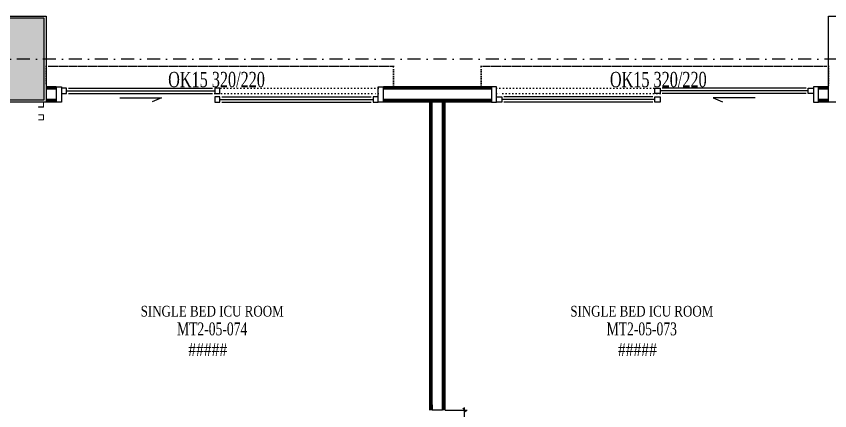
# Model space of a CAD drawing. Header units: inches. Extents: x -772 to 6765, y -813 to 4093.
# Drawn here: x 3413 to 4209, y 506 to 892 of the extents above; entities that cross this region are included whole.
import ezdxf
from ezdxf.enums import TextEntityAlignment as Align

# ---------------------------------------------------------------- set-up
doc = ezdxf.new("R2010")
doc.units = ezdxf.units.IN
doc.header["$MEASUREMENT"] = 0
doc.set_wipeout_variables(frame=1)
doc.linetypes.add('DASHDOT', pattern=[25.4, 12.7, -6.35, 0, -6.35])
doc.linetypes.add('DOT2', pattern=[3.175, 0, -3.175])
for name, color, linetype, lineweight in [('Dc 50', 62, 'Continuous', 18), ('Sedef İnşaat_KDP100', 40, 'Continuous', 18), ('Zena_Alçıpan Karkas Ölçüsü', 7, 'Continuous', 25), ('Zena_DC 50', 62, 'Continuous', 18)]:
    doc.layers.add(name, color=color, linetype=linetype, lineweight=lineweight)
for name, color, linetype in [('FHM_BEYAZ ALÇIPAN', 7, 'Continuous'), ('FHM_WAL_Siva', 30, 'Continuous'), ('H_GAP_Cam', 153, 'Continuous'), ('H_GAP_Kapi_', 120, 'Continuous'), ('H_GAP_KapiIzdusum', 8, 'DOT2'), ('H_GAP_PozKapi', 9, 'Continuous'), ('H_GAP_WipeoutKapi', 255, 'DOT2'), ('H_ROM_MahalEng', 61, 'Continuous'), ('H_ROM_MahalNumarasi', 61, 'Continuous'), ('H_STR_Aks', 250, 'DASHDOT'), ('H_STR_Betonarme', 4, 'Continuous'), ('H_STR_BetonarmeTarama', 251, 'Continuous')]:
    doc.layers.add(name, color=color, linetype=linetype)
doc.styles.add('HG', font='times.ttf')
doc.styles.add('HG_OLCU', font='swisscl.ttf', dxfattribs={"width": 0.75})
doc.styles.add('HG_POZ', font='times.ttf')
doc.styles.add('XR_IZM_MH_PLN_04_ROM$0$HG', font='times.ttf')
doc.dimstyles.new('1-50', dxfattribs={"dimscale": 5, "dimtxt": 1.8, "dimasz": 0.7, "dimexe": 0.5, "dimexo": 0.5, "dimgap": 0.5, "dimtad": 1, "dimrnd": 0.25, "dimzin": 9, "dimdsep": 46, "dimtxsty": 'HG_OLCU', "dimblk": 'OBLIQUE', "dimcen": 0.9, "dimdle": 0.5, "dimclrd": 256, "dimclre": 256, "dimclrt": 256, "dimadec": 0, "dimazin": 0, "dimtfac": 1, "dimtix": 1, "dimtofl": 0, "dimtmove": 0, "dimatfit": 2, "dimfxl": 1, "dimfxlon": 1, "dimtolj": 1, "dimtzin": 0, "dimlwd": -1, "dimarcsym": 0})

# ---------------------------------------------------------------- blocks, each defined once
blk = doc.blocks.new('Dc 50')
at = {"layer": 'Dc 50'}
for p, q in [((7173.41, 10465.73), (7168.41, 10465.73)), ((7168.41, 10465.73), (7168.41, 10460.73)), ((7173.41, 10465.58), (7168.56, 10465.58)), ((7168.56, 10465.58), (7168.56, 10460.88)), ((7173.41, 10465.73), (7173.41, 10465.58)), ((7168.41, 10460.73), (7173.41, 10460.73)), ((7168.56, 10460.88), (7173.41, 10460.88)), ((7173.41, 10460.73), (7173.41, 10460.88))]:
    blk.add_line(p, q, dxfattribs=at)
blk = doc.blocks.new('*U44')
at = {"layer": 'H_GAP_PozKapi', "color": 132, "style": 'HG_POZ', "width": 0.7}
blk.add_attdef('KAPIPOZ', text='', height=15, dxfattribs=at).set_placement((156.79, -22.06), align=Align.MIDDLE)
at = {"ltscale": 50}
blk.add_wipeout([(0, 3.5), (320, 3.5), (320, -18.5), (0, -18.5)], dxfattribs=at).dxf.layer = 'H_GAP_WipeoutKapi'
for points in [[(0, -15), (5, -15), (5, 0), (0, 0)], [(155, 0), (160, 0), (160, -5), (155, -5)], [(310, 0), (315, 0), (315, -5), (310, -5)], [(315, -15), (320, -15), (320, 0), (315, 0)], [(10, -13.5), (5, -13.5), (5, -8.5), (10, -8.5)], [(160, -13.5), (155, -13.5), (155, -8.5), (160, -8.5)]]:
    blk.add_lwpolyline(points, close=True)
at = {"layer": 'H_GAP_Cam'}
for p, q in [((162, 0), (308, 0)), ((62, -4.16), (103, -4.16)), ((103, -4.16), (93.83, -0.33)), ((160, -2.5), (310, -2.5)), ((162, -5), (308, -5)), ((10, -11), (155, -11)), ((12, -8.5), (153, -8.5)), ((12, -13.5), (153, -13.5))]:
    blk.add_line(p, q, dxfattribs=at)
at = {"layer": 'H_GAP_Kapi_', "linetype": 'DOT2', "ltscale": 0.5}
blk.add_lwpolyline([(330, -15), (330, -35), (-10, -35), (-10, -15)], dxfattribs=at)
at = {"layer": 'H_GAP_KapiIzdusum', "linetype": 'DOT2'}
blk.add_lwpolyline([(155, -8.5), (315, -8.5), (315, -13.5), (155, -13.5)], dxfattribs=at)
blk = doc.blocks.new('Not_Mahal')
at = {"color": 0, "style": 'XR_IZM_MH_PLN_04_ROM$0$HG', "width": 0.7}
blk.add_attdef('NO', text='', height=18, dxfattribs=at).set_placement((0, 22.5), align=Align.MIDDLE_CENTER)
blk = doc.blocks.new('_OBLIQUE')
at = {"color": 0, "linetype": 'ByBlock', "lineweight": -2}
blk.add_line((-0.5, -0.5), (0.5, 0.5), dxfattribs=at)
blk = doc.blocks.new('*D247')
at = {"layer": 'Defpoints', "color": 0, "transparency": 16777216}
for p in [(3830, 506.29), (3851.48, 506.29), (3830, 303.79)]:
    blk.add_point(p, dxfattribs=at)
at = {"layer": 'Zena_Alçıpan Karkas Ölçüsü', "lineweight": -2, "transparency": 16777216}
for p, q in [((3832.5, 506.29), (3853.98, 506.29)), ((3832.5, 303.79), (3853.98, 303.79))]:
    blk.add_line(p, q, dxfattribs=at)
at = {"layer": 'Zena_Alçıpan Karkas Ölçüsü', "transparency": 16777216}
blk.add_line((3851.48, 301.29), (3851.48, 508.79), dxfattribs=at)
at = {"layer": 'Zena_Alçıpan Karkas Ölçüsü', "transparency": 16777216, "xscale": 3.5, "yscale": 3.5, "zscale": 3.5}
for p, rotation in [((3851.48, 506.29), 90), ((3851.48, 303.79), 270)]:
    blk.add_blockref('_OBLIQUE', p, dxfattribs=dict(at, rotation=rotation))
at = {"layer": 'Zena_Alçıpan Karkas Ölçüsü', "transparency": 16777216, "insert": (3844.37, 405.04), "char_height": 9, "attachment_point": 5, "rotation": 90, "style": 'HG_OLCU'}
blk.add_mtext('\\A1;202.5', dxfattribs=at)
blk = doc.blocks.new('KDP 100')
at = {"layer": 'Sedef İnşaat_KDP100', "linetype": 'Continuous'}
blk.add_lwpolyline([(5, 9.7), (0.35, 9.7), (0.35, 0.3), (5, 0.3), (5, 0), (0, 0), (0, 10), (5, 10)], close=True, dxfattribs=at)

msp = doc.modelspace()

# ---------------------------------------------------------------- hatches: boundary and pattern name
at = {"layer": 'H_STR_BetonarmeTarama'}
h = msp.add_hatch(color=256, dxfattribs=at)
h.dxf.hatch_style = 1
h.paths.add_polyline_path([(3360, 890), (3360, 810), (3440, 810), (3440, 890)])

# ---------------------------------------------------------------- linework, layer by layer
at = {"layer": 'FHM_BEYAZ ALÇIPAN'}
for points in [[(4208, 823), (3442, 823)], [(4208, 821.75), (3442, 821.75)], [(4208, 820.5), (3442, 820.5)], [(4208, 810.5), (3442, 810.5)], [(4208, 809.25), (3442, 809.25)], [(4208, 808), (3442, 808)], [(3817.5, 506.286), (3817.5, 808)], [(3818.75, 506.286), (3818.75, 808)], [(3820, 506.286), (3820, 808)], [(3830, 506.286), (3830, 808)], [(3831.25, 506.286), (3831.25, 808)], [(3832.5, 506.286), (3832.5, 808)]]:
    msp.add_lwpolyline(points, dxfattribs=at)
at = {"layer": 'FHM_WAL_Siva'}
for points in [[(3358, 892), (3442, 892), (3442, 808), (3358, 808)], [(4208, 892), (4292, 892), (4292, 808), (4208, 808)]]:
    msp.add_lwpolyline(points, close=True, dxfattribs=at)
at = {"layer": 'H_STR_Aks'}
msp.add_line((6664.509, 850), (-659.052, 850), dxfattribs=at)
at = {"layer": 'H_STR_Betonarme'}
msp.add_lwpolyline([(3360, 890), (3360, 810), (3440, 810), (3440, 890)], close=True, dxfattribs=at)

# ---------------------------------------------------------------- block references
at = {"layer": 'H_ROM_MahalNumarasi'}
ref = msp.add_blockref('Not_Mahal', (3604.491, 585.818), dxfattribs=dict(at, xscale=0.7, yscale=0.7))
ref.add_attrib('ROOMNAME', 'SINGLE BED ICU ROOM', dxfattribs={"layer": 'H_ROM_MahalEng', "height": 10.5, "style": 'HG', "width": 0.8}).set_placement((3604.491, 603.143), align=Align.MIDDLE_CENTER)
ref.add_attrib('NO', 'MT2-05-074', dxfattribs={"layer": '0', "color": 0, "height": 12.6, "style": 'HG', "width": 0.7}).set_placement((3604.491, 585.818), align=Align.MIDDLE_CENTER)
ref.add_attrib('ALAN', '#####', dxfattribs={"layer": '0', "color": 0, "height": 12.6, "style": 'HG', "width": 0.8}).set_placement((3619.191, 565.518), align=Align.MIDDLE_RIGHT)
ref = msp.add_blockref('Not_Mahal', (4025.064, 585.818), dxfattribs=dict(at, xscale=0.7, yscale=0.7))
ref.add_attrib('ROOMNAME', 'SINGLE BED ICU ROOM', dxfattribs={"layer": 'H_ROM_MahalEng', "height": 10.5, "style": 'HG', "width": 0.8}).set_placement((4025.064, 603.143), align=Align.MIDDLE_CENTER)
ref.add_attrib('NO', 'MT2-05-073', dxfattribs={"layer": '0', "color": 0, "height": 12.6, "style": 'HG', "width": 0.7}).set_placement((4025.064, 585.818), align=Align.MIDDLE_CENTER)
ref.add_attrib('ALAN', '#####', dxfattribs={"layer": '0', "color": 0, "height": 12.6, "style": 'HG', "width": 0.8}).set_placement((4039.764, 565.518), align=Align.MIDDLE_RIGHT)
at = {"layer": 'Sedef İnşaat_KDP100', "rotation": 90.00000000000001}
msp.add_blockref('KDP 100', (3830, 506.286), dxfattribs=at)
at = {"layer": 'Zena_DC 50', "xscale": -1}
msp.add_blockref('Dc 50', (10607.91, -9657.73), dxfattribs=at)
at = {"layer": 'Zena_DC 50', "rotation": 180}
msp.add_blockref('Dc 50', (10607.91, 11256.23), dxfattribs=at)

# ---------------------------------------------------------------- dimensions: what is measured, and where the dimension line sits
at = {"layer": 'Zena_Alçıpan Karkas Ölçüsü'}
dim = msp.add_linear_dim(base=(3851.482, 506.286), p1=(3830, 303.786), p2=(3830, 506.286), angle=270, dimstyle='1-50', override={"dimtmove": 1, "dimfxl": 150}, dxfattribs=at)
dim.commit()
dim.dimension.update_dxf_attribs({"geometry": '*D247', "text_midpoint": (3844.373, 405.036)})

# ---------------------------------------------------------------- next in the draw order: block references
at = {"layer": 'H_GAP_Kapi_'}
ref = msp.add_blockref('*U44', (3452, 808), dxfattribs=dict(at, xscale=-1, rotation=180))
ref.add_attrib('KAPIPOZ', 'OK15 320/220', dxfattribs={"layer": 'H_GAP_PozKapi', "color": 132, "height": 15, "style": 'HG_POZ', "width": 0.7}).set_placement((3608.787, 830.058), align=Align.MIDDLE)
ref = msp.add_blockref('*U44', (4198, 808), dxfattribs=dict(at, rotation=180))
ref.add_attrib('KAPIPOZ', 'OK15 320/220', dxfattribs={"layer": 'H_GAP_PozKapi', "color": 132, "height": 15, "rotation": 360, "style": 'HG_POZ', "width": 0.7}).set_placement((4041.221, 830.058), align=Align.MIDDLE)

doc.saveas('drawing.dxf')
